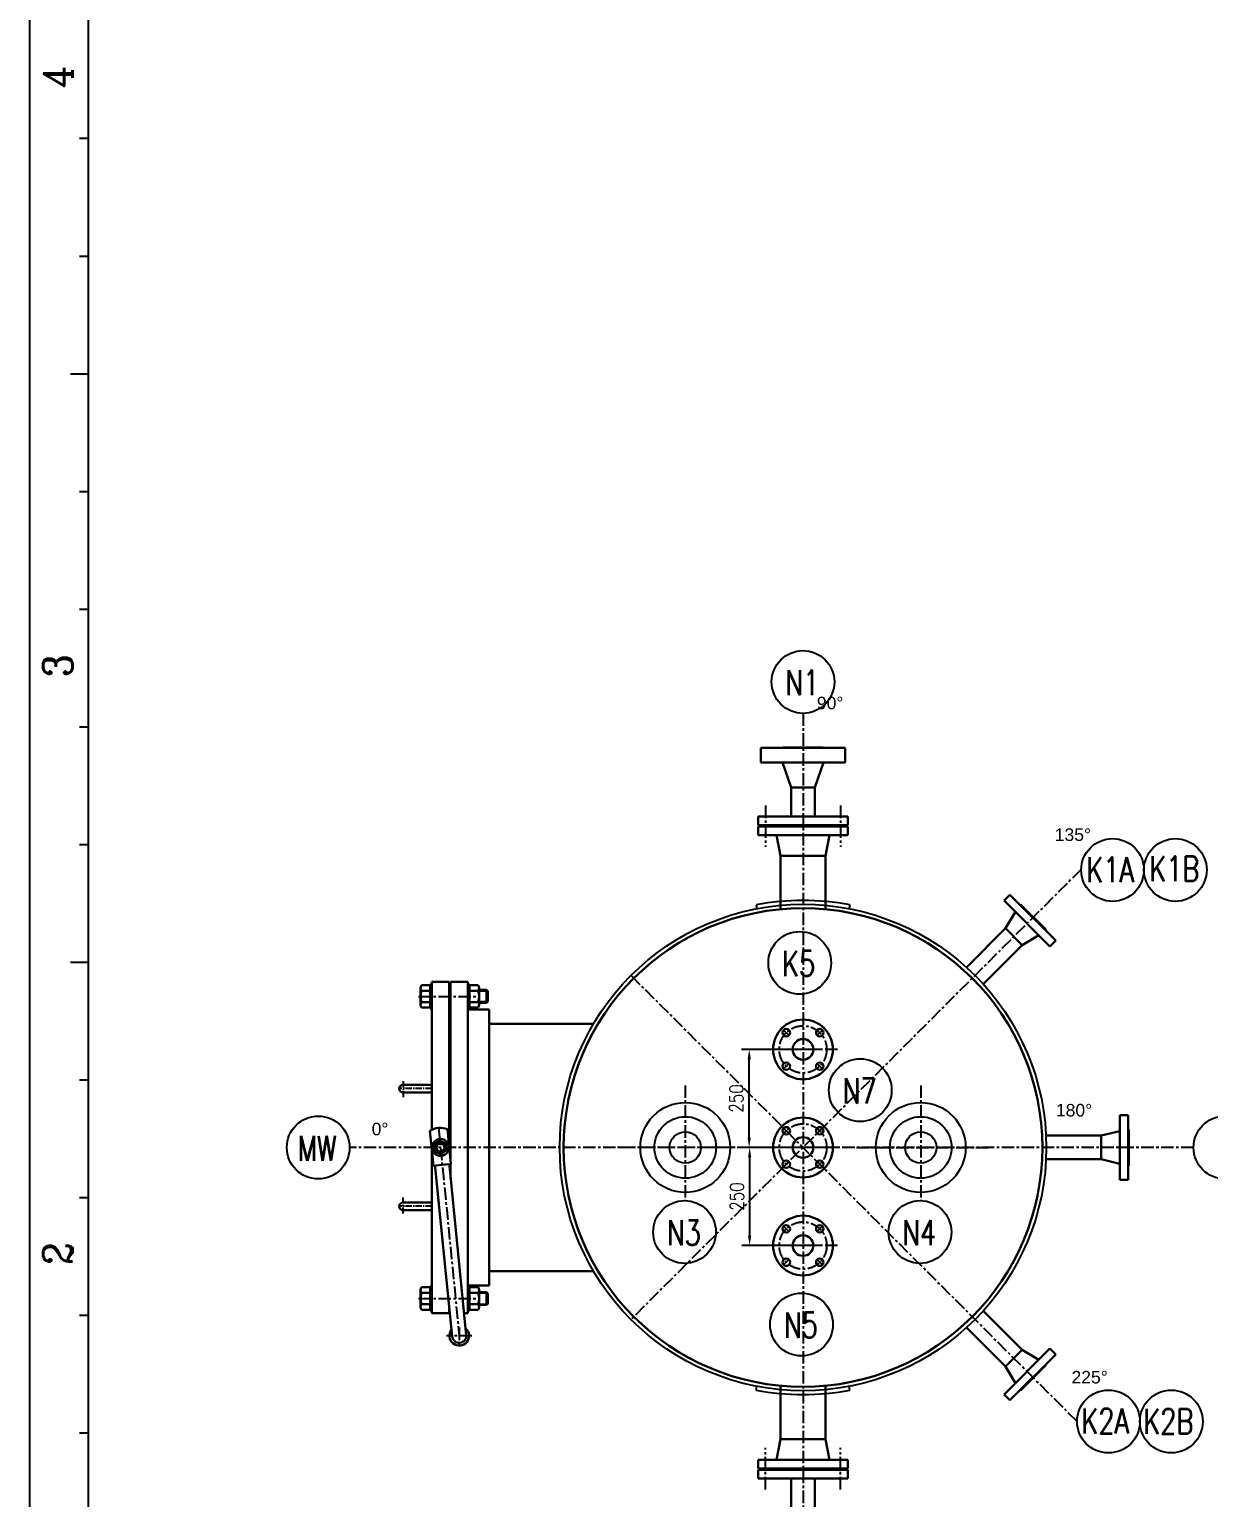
# Model space of a CAD drawing. Header units: millimetres. Extents: x 59416 to 141837, y 76647 to 89475.
# Drawn here: x 59416 to 62421, y 78871 to 82614 of the extents above; entities that cross this region are included whole.
import ezdxf

# ---------------------------------------------------------------- set-up
doc = ezdxf.new("R2010")
doc.units = ezdxf.units.MM
doc.linetypes.add('CENTER', pattern=[50.8, 31.75, -6.35, 6.35, -6.35])
for name, color, linetype in [('2细线层', 4, 'Continuous'), ('6文字层', 3, 'Continuous'), ('7标注层', 4, 'Continuous'), ('中心线', 1, 'CENTER'), ('图框层', 7, 'Continuous')]:
    doc.layers.add(name, color=color, linetype=linetype)
for name, color, linetype, lineweight in [('文字层', 3, 'Continuous', 15), ('细线', 7, 'Continuous', 15), ('轮廓线', 4, 'Continuous', 30)]:
    doc.layers.add(name, color=color, linetype=linetype, lineweight=lineweight)
doc.styles.add('PC_TEXTSTYLE', font='romans.shx', dxfattribs={"width": 0.75, "bigfont": 'hztxt.shx'})
doc.styles.add('ROMANC', font='romanc', dxfattribs={"width": 0.7, "height": 6})
doc.styles.get("Standard").update_dxf_attribs({"font": 'arial.ttf'})
doc.styles.add('TH_GBDIM', font='romans.shx', dxfattribs={"width": 0.8, "bigfont": 'gbcbig.shx'})
doc.dimstyles.new('TH_GBDIM', dxfattribs={"dimscale": 10, "dimtxt": 3.5, "dimasz": 2.5, "dimexe": 2, "dimexo": 0, "dimgap": 1.5, "dimtad": 1, "dimdec": 0, "dimzin": 0, "dimdsep": 46, "dimtxsty": 'TH_GBDIM', "dimcen": 2.5, "dimclrd": 130, "dimclre": 130, "dimclrt": 3, "dimadec": 0, "dimazin": 0, "dimtfac": 0.714286, "dimtdec": 0, "dimtmove": 0, "dimatfit": 3, "dimfxl": 1, "dimtzin": 0, "dimlwd": -1, "dimlwe": -1, "dimarcsym": 0})

# ---------------------------------------------------------------- blocks, each defined once
blk = doc.blocks.new('PC_PAPER_BLOCK')
at = {"layer": '2细线层'}
for p, q in [((816, 584), (-25, 584)), ((200, 574), (200, 577)), ((300, 574), (300, 577)), ((120, 574), (120, 575.5)), ((140, 574), (140, 575.5)), ((160, 574), (160, 575.5)), ((180, 574), (180, 575.5)), ((220, 574), (220, 575.5)), ((240, 574), (240, 575.5)), ((260, 574), (260, 575.5)), ((280, 574), (280, 575.5)), ((320, 574), (320, 575.5)), ((340, 574), (340, 575.5))]:
    blk.add_line(p, q, dxfattribs=at)
at = {"layer": '图框层'}
blk.add_line((806, 574), (0, 574), dxfattribs=at)
at = {"layer": '2细线层', "style": 'ROMANC', "width": 0.9}
for s, p in [('2', (148.59, 576.67)), ('3', (248.5, 576.67)), ('4', (348.58, 576.67))]:
    blk.add_text(s, height=5, dxfattribs=at).set_placement(p)
blk = doc.blocks.new('*D861')
at = {"color": 130, "transparency": 16777216}
for p, q in [((61432.2, 80013.4), (61230.5, 80013.4)), ((61250.5, 79788.4), (61250.5, 79988.4)), ((61432.2, 79763.4), (61230.5, 79763.4))]:
    blk.add_line(p, q, dxfattribs=at)
for points in [[(61246.3, 79988.4), (61254.7, 79988.4), (61250.5, 80013.4)], [(61246.3, 79788.4), (61254.7, 79788.4), (61250.5, 79763.4)]]:
    blk.add_solid(points, dxfattribs=at)
at = {"layer": 'Defpoints', "color": 0, "transparency": 16777216}
for p in [(61250.5, 80013.4), (61432.2, 80013.4), (61432.2, 79763.4)]:
    blk.add_point(p, dxfattribs=at)
at = {"color": 3, "transparency": 16777216, "insert": (61218, 79888.4), "char_height": 35, "attachment_point": 5, "rotation": 90, "style": 'TH_GBDIM'}
blk.add_mtext('250', dxfattribs=at)
blk = doc.blocks.new('*D862')
at = {"color": 130, "transparency": 16777216}
for p, q in [((61432.2, 79763.4), (61231.6, 79763.4)), ((61251.6, 79738.4), (61251.6, 79538.4)), ((61432.2, 79513.4), (61231.6, 79513.4))]:
    blk.add_line(p, q, dxfattribs=at)
for points in [[(61247.4, 79738.4), (61255.8, 79738.4), (61251.6, 79763.4)], [(61247.4, 79538.4), (61255.8, 79538.4), (61251.6, 79513.4)]]:
    blk.add_solid(points, dxfattribs=at)
at = {"layer": 'Defpoints', "color": 0, "transparency": 16777216}
for p in [(61432.2, 79763.4), (61251.6, 79513.4), (61432.2, 79513.4)]:
    blk.add_point(p, dxfattribs=at)
at = {"color": 3, "transparency": 16777216, "insert": (61219.1, 79638.4), "char_height": 35, "attachment_point": 5, "rotation": 90, "style": 'TH_GBDIM'}
blk.add_mtext('250', dxfattribs=at)

msp = doc.modelspace()

# ---------------------------------------------------------------- linework, layer by layer
at = {"color": 0}
for p, q in [((61268, 80381.8), (61269.9, 80372.2)), ((61507.2, 80381.8), (61505.4, 80372.2)), ((61268, 79145.1), (61269.9, 79154.7)), ((61507.2, 79145.1), (61505.4, 79154.7))]:
    msp.add_line(p, q, dxfattribs=at)
for centre, radius in [((61387.6, 79763.4), 620), ((61087.6, 79763.4), 114.5), ((61687.6, 79763.4), 114.5), ((61087.6, 79763.4), 78.5), ((61687.6, 79763.4), 78.5), ((61087.6, 79763.4), 40), ((61687.6, 79763.4), 40)]:
    msp.add_circle(centre, radius, dxfattribs=at)
for start, end in [(79.0532, 100.9468), (259.0532, 280.9468)]:
    msp.add_arc((61387.6, 79763.4), 629.8, start, end, dxfattribs=at)
at = {"layer": '7标注层'}
for centre in [(61387.6, 80950), (62176.5, 80470.8), (62336.5, 80470.8), (61379.3, 80233.9), (61533.5, 79909.4), (60152.2, 79763.4), (62462.9, 79763.4), (61085.8, 79547.9), (61685.8, 79547.9), (61383.7, 79312.2), (62166.2, 79064.8), (62326.2, 79064.8)]:
    msp.add_circle(centre, 80, dxfattribs=at)
at = {"layer": '中心线'}
for p, q in [((61387.6, 80870), (61387.6, 78671.4)), ((61292.4, 80635), (61292.4, 80529.5)), ((61482.9, 80635), (61482.9, 80529.5)), ((62096.5, 80472.4), (60949.2, 79325)), ((62086.2, 79064.8), (60949.2, 80201.9)), ((60407.7, 80148.4), (60565.1, 80148.4)), ((61338.3, 80062.8), (61351.7, 80049.4)), ((61437, 80062.8), (61423.5, 80049.4)), ((61475.6, 80013.4), (61299.7, 80013.4)), ((61338.3, 79964.1), (61351.7, 79977.5)), ((61437, 79964.1), (61423.5, 79977.5)), ((61087.6, 79921.7), (61087.6, 79625.7)), ((61687.6, 79921.7), (61687.6, 79625.7)), ((60458.7, 79813.2), (60511.6, 79283.4)), ((61338.3, 79812.8), (61351.7, 79799.4)), ((61437, 79812.8), (61423.5, 79799.4)), ((62382.9, 79763.4), (60232.2, 79763.4)), ((61251.6, 79763.4), (60910.9, 79763.4)), ((61475.6, 79763.4), (61299.7, 79763.4)), ((61523.6, 79763.4), (61864.4, 79763.4)), ((61338.3, 79714.1), (61351.7, 79727.5)), ((61437, 79714.1), (61423.5, 79727.5)), ((61338.3, 79562.8), (61351.7, 79549.4)), ((61437, 79562.8), (61423.5, 79549.4)), ((61475.6, 79513.4), (61299.7, 79513.4)), ((61338.3, 79464.1), (61351.7, 79477.5)), ((61437, 79464.1), (61423.5, 79477.5)), ((60407.7, 79378.4), (60565.1, 79378.4)), ((60544, 79283.3), (60479.3, 79283.3)), ((60511.6, 79304.1), (60511.6, 79258.4)), ((61292.4, 78891.9), (61292.4, 78997.4)), ((61482.9, 78891.9), (61482.9, 78997.4))]:
    msp.add_line(p, q, dxfattribs=at)
at = {"layer": '中心线', "ltscale": 0.5}
for p, q in [((60441.6, 79913.4), (60358.6, 79913.4)), ((60368.6, 79932.1), (60368.6, 79891.4)), ((60441.6, 79613.4), (60358.6, 79613.4)), ((60368.6, 79594.8), (60368.6, 79635.5))]:
    msp.add_line(p, q, dxfattribs=at)
at = {"layer": '中心线'}
for centre in [(61387.6, 80013.4), (61387.6, 79763.4), (61387.6, 79513.4)]:
    msp.add_circle(centre, 60.3, dxfattribs=at)
at = {"layer": '细线'}
for p, q in [((60562.1, 80161.6), (60584, 80161.6)), ((60584, 80135.2), (60562.1, 80135.2)), ((60584, 79391.6), (60562.1, 79391.6)), ((60562.1, 79365.2), (60584, 79365.2))]:
    msp.add_line(p, q, dxfattribs=at)
at = {"layer": '轮廓线'}
for p, q in [((61280.1, 80781.8), (61495.1, 80781.8)), ((61280.1, 80781.8), (61280.1, 80744.9)), ((61336.1, 80783.4), (61439.1, 80783.4)), ((61336.1, 80783.4), (61336.1, 80781.8)), ((61439.1, 80783.4), (61439.1, 80781.8)), ((61495.1, 80781.8), (61495.1, 80744.9)), ((61280.1, 80744.9), (61495.1, 80744.9)), ((61357.5, 80681.4), (61335.1, 80744.9)), ((61440.1, 80744.9), (61417.8, 80681.4)), ((61357.5, 80681.4), (61357.5, 80607.2)), ((61357.5, 80681.4), (61417.8, 80681.4)), ((61417.8, 80681.4), (61417.8, 80607.2)), ((61273.3, 80607.2), (61501.9, 80607.2)), ((61273.3, 80607.2), (61273.3, 80585)), ((61273.3, 80585), (61501.9, 80585)), ((61309, 80585), (61309, 80583.4)), ((61309, 80583.4), (61466.2, 80583.4)), ((61309, 80581.8), (61309, 80583.4)), ((61466.2, 80585), (61466.2, 80583.4)), ((61466.2, 80581.8), (61466.2, 80583.4)), ((61501.9, 80607.2), (61501.9, 80585)), ((61273.3, 80581.8), (61501.9, 80581.8)), ((61273.3, 80559.6), (61273.3, 80581.8)), ((61273.3, 80559.6), (61501.9, 80559.6)), ((61330.5, 80507.2), (61320.2, 80559.6)), ((61444.8, 80507.2), (61455.1, 80559.6)), ((61501.9, 80559.6), (61501.9, 80581.8)), ((61330.5, 80507.2), (61330.5, 80373.4)), ((61330.5, 80507.2), (61444.8, 80507.2)), ((61444.8, 80507.2), (61444.8, 80373.4)), ((61900.3, 80392.8), (61915.1, 80407.5)), ((62031.7, 80290.9), (61915.1, 80407.5)), ((62017, 80276.1), (61900.3, 80392.8)), ((61928.9, 80364.1), (61903.7, 80322.2)), ((61940.9, 80381.7), (61942, 80382.9)), ((62007.1, 80317.8), (61942, 80382.9)), ((61804.7, 80223.2), (61903.7, 80322.2)), ((61946.3, 80279.5), (61903.7, 80322.2)), ((61988.3, 80304.7), (61946.3, 80279.5)), ((62005.9, 80316.7), (62007.1, 80317.8)), ((62017, 80276.1), (62031.7, 80290.9)), ((61847.4, 80180.5), (61946.3, 80279.5)), ((60437.2, 80179), (60437.2, 80117.9)), ((60441.6, 80185.9), (60441.6, 79808.3)), ((60485.6, 80185.9), (60441.6, 80185.9)), ((60485.6, 80185.9), (60485.6, 79769.6)), ((60489.6, 80185.9), (60489.6, 79729.6)), ((60489.6, 80185.9), (60533.6, 80185.9)), ((60533.6, 80185.9), (60533.6, 79340.9)), ((60538, 80117.9), (60538, 80179)), ((60413.2, 80169.9), (60413.2, 80127)), ((60415.5, 80162.7), (60437.2, 80162.7)), ((60415.5, 80134.2), (60437.2, 80134.2)), ((60489.6, 80164.9), (60485.6, 80164.9)), ((60559.7, 80162.7), (60538, 80162.7)), ((60559.7, 80134.2), (60538, 80134.2)), ((60562.1, 80127), (60562.1, 80169.9)), ((60580.7, 80164.9), (60562.1, 80164.9)), ((60580.7, 80164.9), (60584, 80161.6)), ((60580.7, 80164.9), (60580.7, 80131.9)), ((60580.7, 80131.9), (60584, 80135.2)), ((60584, 80135.2), (60584, 80161.6)), ((60489.6, 80131.9), (60485.6, 80131.9)), ((60485.6, 80123.4), (60489.6, 80123.4)), ((60487.6, 80123.4), (60487.6, 79749.6)), ((60533.6, 80115.4), (60587.6, 80115.4)), ((60580.7, 80131.9), (60562.1, 80131.9)), ((60587.6, 80115.4), (60587.6, 79411.4)), ((60587.6, 80078.4), (60853.6, 80078.4)), ((60487.6, 79863.4), (60487.6, 79749.6)), ((62195.1, 79680.9), (62195.1, 79845.9)), ((62195.1, 79845.9), (62216, 79845.9)), ((62216, 79680.9), (62216, 79845.9)), ((62195.1, 79805.4), (62147.6, 79793.6)), ((62216, 79809.4), (62217.6, 79809.4)), ((62217.6, 79717.4), (62217.6, 79809.4)), ((62007.6, 79793.6), (62147.6, 79793.6)), ((62147.6, 79733.3), (62147.6, 79793.6)), ((60441.6, 79757.3), (60441.6, 79340.9)), ((62007.6, 79733.3), (62147.6, 79733.3)), ((62195.1, 79721.4), (62147.6, 79733.3)), ((60487.6, 79719.9), (60487.6, 79704.3)), ((60487.6, 79719.9), (60487.6, 79704.3)), ((60489.6, 79721.1), (60489.6, 79684.3)), ((62216, 79717.4), (62217.6, 79717.4)), ((62195.1, 79680.9), (62216, 79680.9)), ((60587.6, 79448.4), (60853.6, 79448.4)), ((60413.2, 79357), (60413.2, 79399.9)), ((60415.5, 79392.7), (60437.2, 79392.7)), ((60437.2, 79347.9), (60437.2, 79409)), ((60533.6, 79411.4), (60587.6, 79411.4)), ((60538, 79409), (60538, 79347.9)), ((60559.7, 79392.7), (60538, 79392.7)), ((60562.1, 79399.9), (60562.1, 79357)), ((60580.7, 79394.9), (60562.1, 79394.9)), ((60580.7, 79394.9), (60584, 79391.6)), ((60580.7, 79361.9), (60580.7, 79394.9)), ((60584, 79391.6), (60584, 79365.2)), ((60415.5, 79364.2), (60437.2, 79364.2)), ((60485.6, 79362.5), (60485.6, 79340.9)), ((60559.7, 79364.2), (60538, 79364.2)), ((60580.7, 79361.9), (60562.1, 79361.9)), ((60580.7, 79361.9), (60584, 79365.2)), ((60485.6, 79340.9), (60441.6, 79340.9)), ((60524, 79340.9), (60533.6, 79340.9)), ((61847.4, 79346.4), (61946.3, 79247.4)), ((61804.7, 79303.7), (61903.7, 79204.7)), ((62017, 79250.8), (61900.3, 79134.1)), ((61946.3, 79247.4), (61903.7, 79204.7)), ((62031.7, 79236), (61915.1, 79119.3)), ((61988.3, 79222.2), (61946.3, 79247.4)), ((62017, 79250.8), (62031.7, 79236)), ((61928.9, 79162.8), (61903.7, 79204.7)), ((62007.1, 79209.1), (61942, 79144)), ((62005.9, 79210.2), (62007.1, 79209.1)), ((61330.5, 79019.6), (61330.5, 79153.4)), ((61444.8, 79019.6), (61444.8, 79153.4)), ((61900.3, 79134.1), (61915.1, 79119.3)), ((61940.9, 79145.2), (61942, 79144)), ((61330.5, 79019.6), (61320.2, 78967.2)), ((61330.5, 79019.6), (61444.8, 79019.6)), ((61444.8, 79019.6), (61455.1, 78967.2)), ((61273.3, 78967.2), (61501.9, 78967.2)), ((61273.3, 78967.2), (61273.3, 78945)), ((61273.3, 78945), (61501.9, 78945)), ((61273.3, 78941.8), (61501.9, 78941.8)), ((61273.3, 78919.6), (61273.3, 78941.8)), ((61309, 78945), (61309, 78943.4)), ((61309, 78943.4), (61466.2, 78943.4)), ((61309, 78941.8), (61309, 78943.4)), ((61466.2, 78945), (61466.2, 78943.4)), ((61466.2, 78941.8), (61466.2, 78943.4)), ((61501.9, 78967.2), (61501.9, 78945)), ((61501.9, 78919.6), (61501.9, 78941.8)), ((61273.3, 78919.6), (61501.9, 78919.6)), ((61357.5, 78845.4), (61357.5, 78919.6)), ((61417.8, 78845.4), (61417.8, 78919.6))]:
    msp.add_line(p, q, dxfattribs=at)
at = {"layer": '轮廓线', "ltscale": 0.5}
for p, q in [((60437.2, 80179), (60441.6, 80179)), ((60538, 80179), (60533.6, 80179)), ((60437.2, 80117.9), (60441.6, 80117.9)), ((60538, 80117.9), (60533.6, 80117.9)), ((60441.6, 79923.4), (60368.6, 79923.4)), ((60441.6, 79903.4), (60368.6, 79903.4)), ((60436.8, 79805.6), (60445.7, 79716.8)), ((60481.6, 79810.1), (60490.5, 79721.3)), ((60450.6, 79712.7), (60493.7, 79281.7)), ((60450.9, 79717.3), (60468.1, 79719)), ((60485.3, 79720.7), (60468.1, 79719)), ((60486.1, 79718.8), (60486.1, 79718.8)), ((60486.4, 79716.3), (60529.5, 79285.2)), ((60441.6, 79623.4), (60368.6, 79623.4)), ((60441.6, 79603.4), (60368.6, 79603.4)), ((60437.2, 79409), (60441.6, 79409)), ((60538, 79409), (60533.6, 79409)), ((60437.2, 79347.9), (60441.6, 79347.9)), ((60538, 79347.9), (60533.6, 79347.9))]:
    msp.add_line(p, q, dxfattribs=at)
at = {"layer": '轮廓线'}
for points in [[(60415.5, 80119.9), (60437.2, 80119.9), (60437.2, 80177), (60415.5, 80177)], [(60559.7, 80177), (60538, 80177), (60538, 80119.9), (60559.7, 80119.9)], [(60415.5, 79407), (60437.2, 79407), (60437.2, 79349.9), (60415.5, 79349.9)], [(60559.7, 79349.9), (60538, 79349.9), (60538, 79407), (60559.7, 79407)]]:
    msp.add_lwpolyline(points, dxfattribs=at)
at = {"layer": '轮廓线', "ltscale": 0.5}
msp.add_lwpolyline([(60461.9, 79780.7), (60447.8, 79770.6), (60449.6, 79753.3), (60465.3, 79746.2), (60479.4, 79756.3), (60477.7, 79773.6)], close=True, dxfattribs=at)
at = {"layer": '轮廓线'}
for centre, radius in [((61387.6, 79763.4), 610), ((61387.6, 80013.4), 76.2), ((61345, 80056.1), 9.5), ((61430.3, 80056.1), 9.5), ((61387.6, 80013.4), 26.3), ((61345, 79970.8), 9.5), ((61430.3, 79970.8), 9.5), ((61387.6, 79763.4), 76.2), ((61345, 79806.1), 9.5), ((61430.3, 79806.1), 9.5), ((61387.6, 79763.4), 26.3), ((61345, 79720.8), 9.5), ((61430.3, 79720.8), 9.5), ((61387.6, 79513.4), 76.2), ((61345, 79556.1), 9.5), ((61387.6, 79513.4), 26.3), ((61430.3, 79556.1), 9.5), ((61345, 79470.8), 9.5), ((61430.3, 79470.8), 9.5)]:
    msp.add_circle(centre, radius, dxfattribs=at)
at = {"layer": '轮廓线', "ltscale": 0.5}
for radius in [21.7, 15, 10]:
    msp.add_circle((60463.6, 79763.4), radius, dxfattribs=at)
at = {"layer": '轮廓线'}
for centre, radius, start, end in [((60425.4, 80169.9), 12.2, 144.1654, 215.8346), ((60549.8, 80169.9), 12.2, 324.1655, 35.8345), ((60458.6, 80148.4), 45.3, 161.6338, 198.3662), ((60425.4, 80127), 12.2, 144.1655, 215.8345), ((60516.7, 80148.4), 45.3, 341.6338, 18.3662), ((60549.8, 80127), 12.2, 324.1654, 35.8346), ((60425.4, 79399.9), 12.2, 144.1655, 215.8345), ((60458.6, 79378.4), 45.3, 161.6338, 198.3662), ((60549.8, 79399.9), 12.2, 324.1654, 35.8346), ((60516.7, 79378.4), 45.3, 341.6338, 18.3662), ((60425.4, 79357), 12.2, 144.1654, 215.8346), ((60549.8, 79357), 12.2, 324.1655, 35.8345), ((60511.6, 79283.4), 18, 185.7106, 5.7106)]:
    msp.add_arc(centre, radius, start, end, dxfattribs=at)
at = {"layer": '轮廓线', "ltscale": 0.5}
for centre, radius, start, end in [((60368.6, 79913.4), 10, 90, 270), ((60463.6, 79763.4), 50, 68.9669, 122.4543), ((60490.9, 79716.8), 4.5, 95.7106, 185.7106), ((60446.1, 79712.3), 4.5, 5.7106, 95.7106), ((60368.6, 79613.4), 10, 90, 270), ((60511.6, 79283.4), 25, 141.7651, 49.6561)]:
    msp.add_arc(centre, radius, start, end, dxfattribs=at)

# ---------------------------------------------------------------- block references
at = {"layer": '图框层', "xscale": 15, "yscale": 15, "zscale": 15, "rotation": 90}
msp.add_blockref('PC_PAPER_BLOCK', (68176, 77235), dxfattribs=at)

# ---------------------------------------------------------------- texts
at = {"layer": '6文字层', "style": 'PC_TEXTSTYLE', "width": 0.75}
for s, p in [('N1', (61342.6, 80916.4)), ('K1A', (62109.3, 80439.5)), ('K1B', (62269.8, 80442.2)), ('K5', (61334.3, 80200.3)), ('N7', (61488.5, 79875.7)), ('MW', (60099.6, 79729.3)), ('N3', (61040.8, 79514.3)), ('N4', (61640.8, 79514.3)), ('N5', (61338.7, 79278.6)), ('K2A', (62097, 79034.2)), ('K2B', (62254.8, 79033.5))]:
    msp.add_text(s, height=64, dxfattribs=at).set_placement(p)
at = {"layer": '文字层', "char_height": 32, "width": 200, "attachment_point": 5}
for s, insert in [('90°', (61456.7, 80896.2)), ('135°', (62075.3, 80560.6)), ('180°', (62078.3, 79858.2)), ('0°', (60309.7, 79810.3)), ('225°', (62118, 79177.6))]:
    msp.add_mtext(s, dxfattribs=dict(at, insert=insert))

# ---------------------------------------------------------------- dimensions: what is measured, and where the dimension line sits
at = {"color": 0}
for base, p2, picture, middle in [((61250.5, 80013.4), (61432.2, 80013.4), '*D861', (61218, 79888.4)), ((61251.6, 79513.4), (61432.2, 79513.4), '*D862', (61219.1, 79638.4))]:
    dim = msp.add_linear_dim(base=base, p1=(61432.2, 79763.4), p2=p2, angle=90, dimstyle='TH_GBDIM', dxfattribs=at)
    dim.commit()
    dim.dimension.update_dxf_attribs({"geometry": picture, "text_midpoint": middle})

doc.saveas('drawing.dxf')
